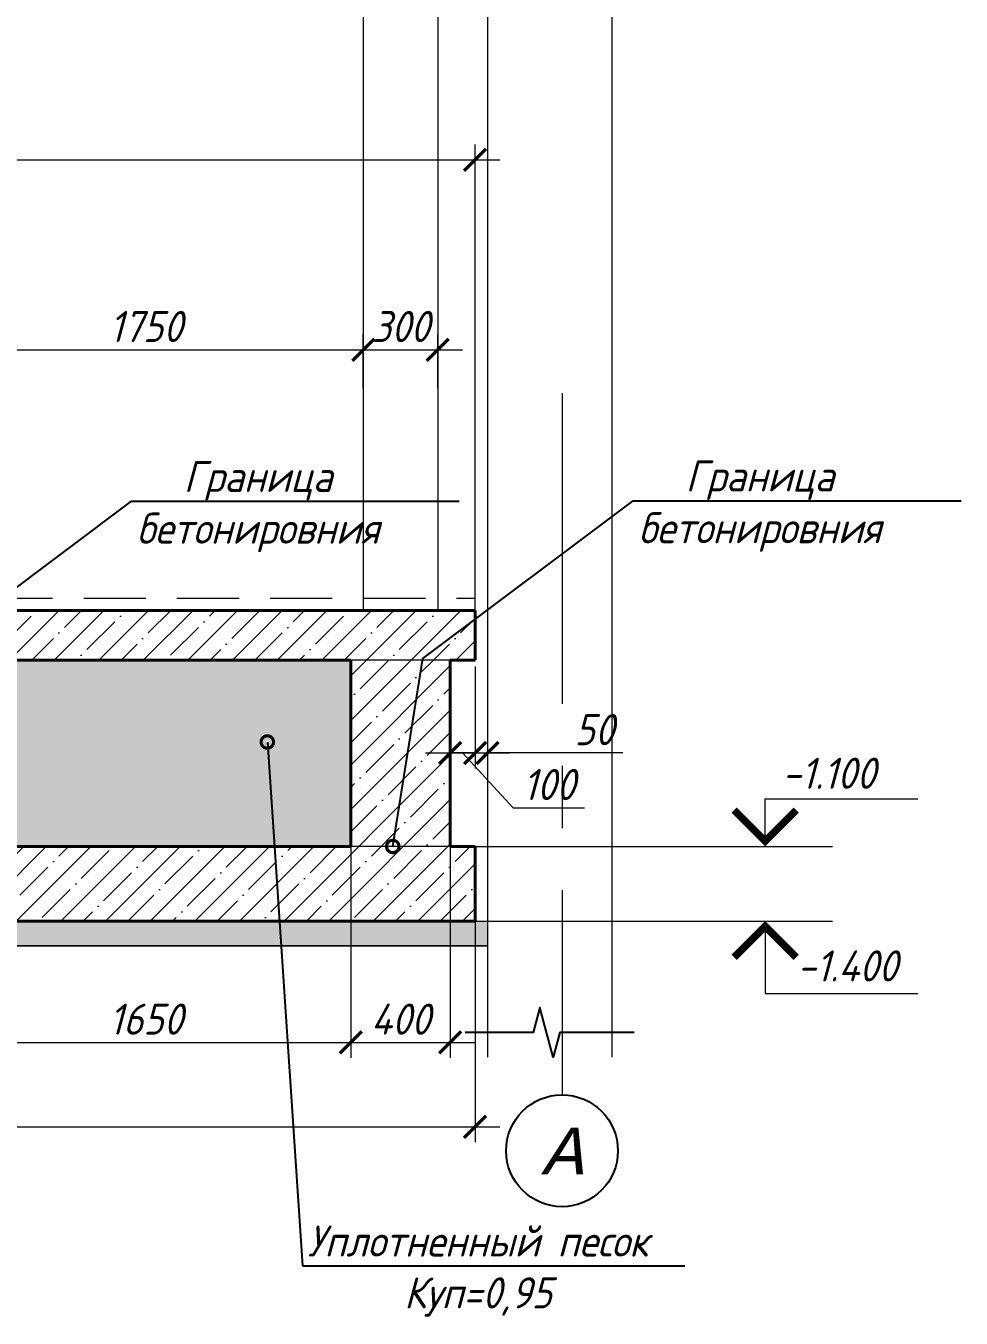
# Model space of a CAD drawing. Header units: millimetres. Extents: x 504091 to 2165846, y 135022 to 442887.
# Drawn here: x 834154 to 837918, y 254344 to 259545 of the extents above; entities that cross this region are included whole.
import ezdxf
from ezdxf import colors
from ezdxf.entities.mleader import LeaderData, LeaderLine
from ezdxf.math import Vec2, Vec3

# ---------------------------------------------------------------- set-up
doc = ezdxf.new("R2010")
doc.units = ezdxf.units.MM
for name, pattern in [('( Dashed )', [0.75, 0.5, -0.25]), ('X-OLP-WSS.OCOG$0$Zig-a-zig-ah', [0]), ('осеваяX2', [4, 2.5, -0.5, 0.5, -0.5])]:
    doc.linetypes.add(name, pattern=pattern)
doc.layers.get('Defpoints').update_dxf_attribs({"color": 255})
for name, color, linetype in [('PS_Выноски', 7, 'Continuous'), ('PS_Обозначения', 7, 'Continuous'), ('PS_Оси', 7, 'Continuous'), ('Текст', 7, 'Continuous')]:
    doc.layers.add(name, color=color, linetype=linetype)
for name, color, linetype, lineweight in [('Лестницы', 7, 'Continuous', 18), ('Оси', 165, 'осеваяX2', 13), ('Размер', 7, 'Continuous', 13), ('размеры', 7, 'Continuous', 9), ('Размеры КР', 164, 'Continuous', 9), ('Стены', 184, 'Continuous', 40)]:
    doc.layers.add(name, color=color, linetype=linetype, lineweight=lineweight)
doc.styles.add('GOST 2.304_new', font='isocpeur.ttf', dxfattribs={"width": 0.9, "oblique": 15})
doc.dimstyles.new('SPDS 1_50', dxfattribs={"dimscale": 50, "dimtxt": 2.5, "dimasz": 1.77, "dimexe": 1.25, "dimexo": 0.625, "dimtad": 1, "dimdec": 0, "dimrnd": 0.001, "dimzin": 9, "dimtxsty": 'GOST 2.304_new', "dimblk": 'ARCHTICK', "dimcen": 2.5, "dimdle": 2, "dimclrt": 256, "dimadec": 0, "dimazin": 2, "dimtfac": 0.75, "dimtdec": 0, "dimtmove": 1, "dimatfit": 3, "dimfxl": 0, "dimtolj": 1, "dimlwd": 9, "dimlwe": 9, "dimarcsym": 0})

# ---------------------------------------------------------------- blocks, each defined once
blk = doc.blocks.new('_ArchTick')
at = {"color": 0, "linetype": 'ByBlock', "const_width": 0.15}
blk.add_lwpolyline([(-0.5, -0.5), (0.5, 0.5)], dxfattribs=at)
blk = doc.blocks.new('*D1118')
at = {"layer": 'Defpoints', "color": 0, "lineweight": 20, "transparency": 16777216}
for p in [(835961.7, 256997.2), (835961.7, 256618.7), (835861.7, 256524.7)]:
    blk.add_point(p, dxfattribs=at)
at = {"layer": 'Размеры КР', "color": 0, "lineweight": 9, "transparency": 16777216}
for p, q in [((835961.7, 256966), (835961.7, 256556.2)), ((835861.7, 256556), (835861.7, 256681.2)), ((835761.7, 256618.7), (836061.7, 256618.7)), ((835911.7, 256618.7), (836115.5, 256398)), ((836115.5, 256398), (836402.7, 256398))]:
    blk.add_line(p, q, dxfattribs=at)
at = {"layer": 'Размеры КР', "color": 0, "lineweight": 9, "transparency": 16777216, "xscale": 88.5, "yscale": 88.5, "zscale": 88.5, "rotation": 180}
blk.add_blockref('_ArchTick', (835861.7, 256618.7), dxfattribs=at)
at = {"layer": 'Размеры КР', "color": 0, "lineweight": 9, "transparency": 16777216, "xscale": 88.5, "yscale": 88.5, "zscale": 88.5}
blk.add_blockref('_ArchTick', (835961.7, 256618.7), dxfattribs=at)
at = {"layer": 'Размеры КР', "transparency": 16777216, "insert": (836259.1, 256491.7), "char_height": 125, "attachment_point": 5, "style": 'GOST 2.304_new'}
blk.add_mtext('\\A1;100', dxfattribs=at)
blk = doc.blocks.new('*D1120')
at = {"layer": 'Defpoints', "color": 0, "lineweight": 20, "transparency": 16777216}
for p in [(835961.7, 256907.2), (836011.7, 256907.2), (836011.7, 256618.7)]:
    blk.add_point(p, dxfattribs=at)
at = {"layer": 'Размеры КР', "color": 0, "lineweight": 9, "transparency": 16777216}
for p, q in [((835961.7, 256876), (835961.7, 256556.2)), ((836011.7, 256876), (836011.7, 256556.2)), ((835961.7, 256618.7), (835873.2, 256618.7)), ((835961.7, 256618.7), (836011.7, 256618.7)), ((835961.7, 256618.7), (836011.7, 256618.7)), ((836011.7, 256618.7), (836100.2, 256618.7)), ((836556.5, 256618.7), (836011.7, 256618.7))]:
    blk.add_line(p, q, dxfattribs=at)
at = {"layer": 'Размеры КР', "color": 0, "lineweight": 9, "transparency": 16777216, "xscale": 88.5, "yscale": 88.5, "zscale": 88.5}
blk.add_blockref('_ArchTick', (835961.7, 256618.7), dxfattribs=at)
at = {"layer": 'Размеры КР', "color": 0, "lineweight": 9, "transparency": 16777216, "xscale": 88.5, "yscale": 88.5, "zscale": 88.5, "rotation": 180}
blk.add_blockref('_ArchTick', (836011.7, 256618.7), dxfattribs=at)
at = {"layer": 'Размеры КР', "transparency": 16777216, "insert": (836441, 256712.5), "char_height": 125, "attachment_point": 5, "style": 'GOST 2.304_new'}
blk.add_mtext('\\A1;50', dxfattribs=at)
blk = doc.blocks.new('*D1127')
at = {"layer": 'Defpoints', "color": 0, "lineweight": 20, "transparency": 16777216}
for p in [(833761.7, 258596.2), (835511.7, 258555), (835511.7, 258241.2)]:
    blk.add_point(p, dxfattribs=at)
at = {"layer": 'Размеры КР', "color": 0, "lineweight": 9, "transparency": 16777216}
for p, q in [((833761.7, 258565), (833761.7, 258178.7)), ((835511.7, 258523.7), (835511.7, 258178.7)), ((833661.7, 258241.2), (835611.7, 258241.2))]:
    blk.add_line(p, q, dxfattribs=at)
at = {"layer": 'Размеры КР', "color": 0, "lineweight": 9, "transparency": 16777216, "xscale": 88.5, "yscale": 88.5, "zscale": 88.5, "rotation": 180}
blk.add_blockref('_ArchTick', (833761.7, 258241.2), dxfattribs=at)
at = {"layer": 'Размеры КР', "color": 0, "lineweight": 9, "transparency": 16777216, "xscale": 88.5, "yscale": 88.5, "zscale": 88.5}
blk.add_blockref('_ArchTick', (835511.7, 258241.2), dxfattribs=at)
at = {"layer": 'Размеры КР', "transparency": 16777216, "insert": (834636.7, 258334.9), "char_height": 125, "attachment_point": 5, "style": 'GOST 2.304_new'}
blk.add_mtext('\\A1;1750', dxfattribs=at)
blk = doc.blocks.new('*D1128')
at = {"layer": 'Defpoints', "color": 0, "lineweight": 20, "transparency": 16777216}
for p in [(835811.7, 258241.2), (835511.7, 258055), (835811.7, 258055)]:
    blk.add_point(p, dxfattribs=at)
at = {"layer": 'Размеры КР', "color": 0, "lineweight": 9, "transparency": 16777216}
for p, q in [((835511.7, 258086.2), (835511.7, 258303.7)), ((835811.7, 258086.2), (835811.7, 258303.7)), ((835411.7, 258241.2), (835911.7, 258241.2))]:
    blk.add_line(p, q, dxfattribs=at)
at = {"layer": 'Размеры КР', "color": 0, "lineweight": 9, "transparency": 16777216, "xscale": 88.5, "yscale": 88.5, "zscale": 88.5, "rotation": 180}
blk.add_blockref('_ArchTick', (835511.7, 258241.2), dxfattribs=at)
at = {"layer": 'Размеры КР', "color": 0, "lineweight": 9, "transparency": 16777216, "xscale": 88.5, "yscale": 88.5, "zscale": 88.5}
blk.add_blockref('_ArchTick', (835811.7, 258241.2), dxfattribs=at)
at = {"layer": 'Размеры КР', "transparency": 16777216, "insert": (835661.7, 258334.9), "char_height": 125, "attachment_point": 5, "style": 'GOST 2.304_new'}
blk.add_mtext('\\A1;300', dxfattribs=at)
blk = doc.blocks.new('*D1129')
at = {"layer": 'Defpoints', "color": 0, "lineweight": 20, "transparency": 16777216}
for p in [(835861.7, 256425.1), (835461.7, 256388.1), (835861.7, 255453.8)]:
    blk.add_point(p, dxfattribs=at)
at = {"layer": 'Размеры КР', "color": 0, "lineweight": 9, "transparency": 16777216}
for p, q in [((835461.7, 256356.9), (835461.7, 255391.3)), ((835861.7, 256393.9), (835861.7, 255391.3)), ((835361.7, 255453.8), (835961.7, 255453.8))]:
    blk.add_line(p, q, dxfattribs=at)
at = {"layer": 'Размеры КР', "color": 0, "lineweight": 9, "transparency": 16777216, "xscale": 88.5, "yscale": 88.5, "zscale": 88.5, "rotation": 180}
blk.add_blockref('_ArchTick', (835461.7, 255453.8), dxfattribs=at)
at = {"layer": 'Размеры КР', "color": 0, "lineweight": 9, "transparency": 16777216, "xscale": 88.5, "yscale": 88.5, "zscale": 88.5}
blk.add_blockref('_ArchTick', (835861.7, 255453.8), dxfattribs=at)
at = {"layer": 'Размеры КР', "transparency": 16777216, "insert": (835661.7, 255547.5), "char_height": 125, "attachment_point": 5, "style": 'GOST 2.304_new'}
blk.add_mtext('\\A1;400', dxfattribs=at)
blk = doc.blocks.new('_DotSmall')
at = {"color": 0, "linetype": 'ByBlock', "lineweight": 35, "const_width": 0.5}
blk.add_lwpolyline([(-0.0625, 0, 1), (0.0625, 0, 1)], format="xyb", close=True, dxfattribs=at)
blk = doc.blocks.new('*D1132')
at = {"layer": 'Defpoints', "color": 0, "lineweight": 20, "transparency": 16777216}
for p in [(829011.7, 256092.2), (835961.7, 256092.2), (835961.7, 255114.4)]:
    blk.add_point(p, dxfattribs=at)
at = {"layer": 'Размеры КР', "color": 0, "lineweight": 9, "transparency": 16777216}
for p, q in [((829011.7, 256061), (829011.7, 255051.9)), ((835961.7, 256061), (835961.7, 255051.9)), ((828911.7, 255114.4), (836061.7, 255114.4))]:
    blk.add_line(p, q, dxfattribs=at)
at = {"layer": 'Размеры КР', "color": 0, "lineweight": 9, "transparency": 16777216, "xscale": 88.5, "yscale": 88.5, "zscale": 88.5, "rotation": 180}
blk.add_blockref('_ArchTick', (829011.7, 255114.4), dxfattribs=at)
at = {"layer": 'Размеры КР', "color": 0, "lineweight": 9, "transparency": 16777216, "xscale": 88.5, "yscale": 88.5, "zscale": 88.5}
blk.add_blockref('_ArchTick', (835961.7, 255114.4), dxfattribs=at)
at = {"layer": 'Размеры КР', "transparency": 16777216, "insert": (832486.7, 255208.2), "char_height": 125, "attachment_point": 5, "style": 'GOST 2.304_new'}
blk.add_mtext('\\A1;6950', dxfattribs=at)
blk = doc.blocks.new('*D1138')
at = {"layer": 'Defpoints', "color": 0, "lineweight": 20, "transparency": 16777216}
for p in [(833811.7, 255653.7), (835461.7, 255653.7), (835461.7, 255453.8)]:
    blk.add_point(p, dxfattribs=at)
at = {"layer": 'Размеры КР', "color": 0, "lineweight": 9, "transparency": 16777216}
for p, q in [((833811.7, 255622.5), (833811.7, 255391.3)), ((835461.7, 255622.5), (835461.7, 255391.3)), ((833711.7, 255453.8), (835561.7, 255453.8))]:
    blk.add_line(p, q, dxfattribs=at)
at = {"layer": 'Размеры КР', "color": 0, "lineweight": 9, "transparency": 16777216, "xscale": 88.5, "yscale": 88.5, "zscale": 88.5, "rotation": 180}
blk.add_blockref('_ArchTick', (833811.7, 255453.8), dxfattribs=at)
at = {"layer": 'Размеры КР', "color": 0, "lineweight": 9, "transparency": 16777216, "xscale": 88.5, "yscale": 88.5, "zscale": 88.5}
blk.add_blockref('_ArchTick', (835461.7, 255453.8), dxfattribs=at)
at = {"layer": 'Размеры КР', "transparency": 16777216, "insert": (834636.7, 255547.5), "char_height": 125, "attachment_point": 5, "style": 'GOST 2.304_new'}
blk.add_mtext('\\A1;1650', dxfattribs=at)
blk = doc.blocks.new('*D1146')
at = {"layer": 'Defpoints', "color": 0, "lineweight": 20, "transparency": 16777216}
for p in [(835961.7, 259005.4), (835961.7, 257156.5), (829311.7, 256453.2)]:
    blk.add_point(p, dxfattribs=at)
at = {"layer": 'Размеры КР', "color": 0, "lineweight": 9, "transparency": 16777216}
for p, q in [((829311.7, 256484.5), (829311.7, 259067.9)), ((835961.7, 257187.7), (835961.7, 259067.9)), ((829211.7, 259005.4), (836061.7, 259005.4))]:
    blk.add_line(p, q, dxfattribs=at)
at = {"layer": 'Размеры КР', "color": 0, "lineweight": 9, "transparency": 16777216, "xscale": 88.5, "yscale": 88.5, "zscale": 88.5, "rotation": 180}
blk.add_blockref('_ArchTick', (829311.7, 259005.4), dxfattribs=at)
at = {"layer": 'Размеры КР', "color": 0, "lineweight": 9, "transparency": 16777216, "xscale": 88.5, "yscale": 88.5, "zscale": 88.5}
blk.add_blockref('_ArchTick', (835961.7, 259005.4), dxfattribs=at)
at = {"layer": 'Размеры КР', "transparency": 16777216, "insert": (832636.7, 259099.2), "char_height": 125, "attachment_point": 5, "style": 'GOST 2.304_new'}
blk.add_mtext('\\A1;6650', dxfattribs=at)

msp = doc.modelspace()

# ---------------------------------------------------------------- hatches: boundary and pattern name
at = {"layer": 'Размер', "lineweight": 9, "transparency": 33554687}
h = msp.add_hatch(dxfattribs=at)
h.set_pattern_fill('ANSI35', color=256, scale=20)
h.set_pattern_definition([(45, (-807977.24, -496027.48), (-89.802561, 89.802561), []), (45, (-807887.44, -496027.48), (-89.802561, 89.802561), [158.75, -31.75, 0, -31.75])])
edge = h.paths.add_edge_path()
edge.add_line((835756.0173, 257002.3391), (835961.745, 257156.462))
edge.add_line((835961.745, 257156.462), (835961.745, 257192.2369))
edge.add_line((835961.745, 257192.2369), (834273.2224, 257192.2369))
edge.add_line((834273.2224, 257192.2369), (834134.0859, 256992.2369))
edge.add_line((834134.0859, 256992.2369), (835461.7295, 256992.2369))
edge.add_line((835461.7295, 256992.2369), (835751.0153, 256992.3418))
edge.add_arc((835751.0153, 256998.5918), 6.25, 36.8390638, 270, ccw=False)
edge = h.paths.add_edge_path(flags=17)
edge.add_line((835751.0153, 256992.3418), (835861.7295, 256992.2369))
edge.add_line((835861.7295, 256992.2369), (835961.745, 256992.2369))
edge.add_line((835961.745, 256992.2369), (835961.745, 257156.462))
edge.add_line((835961.745, 257156.462), (835756.0173, 257002.3391))
edge.add_arc((835751.0153, 256998.5918), 6.25, -90, 36.8390638, ccw=False)
edge = h.paths.add_edge_path()
edge.add_line((835634.1595, 256247.3675), (835861.7295, 256574.485))
edge.add_line((835861.7295, 256574.485), (835861.7295, 256992.2369))
edge.add_line((835861.7295, 256992.2369), (835461.7295, 256992.2369))
edge.add_line((835461.7295, 256992.2369), (835461.7295, 256242.2369))
edge.add_line((835461.7295, 256242.2369), (835624.3403, 256242.2369))
edge.add_arc((835630.5903, 256242.2369), 6.25, 55.1743426, 180, ccw=False)
edge = h.paths.add_edge_path(flags=17)
edge.add_line((835636.8403, 256242.2369), (835861.7295, 256242.2369))
edge.add_line((835861.7295, 256242.2369), (835861.7295, 256574.485))
edge.add_line((835861.7295, 256574.485), (835634.1595, 256247.3675))
edge.add_arc((835630.5903, 256242.2369), 6.25, 0, 55.1743426, ccw=False)
edge = h.paths.add_edge_path()
edge.add_arc((835630.5903, 256242.2369), 6.25, 180, 235.1743426, ccw=False)
edge.add_line((835624.3403, 256242.2369), (835461.7295, 256242.2369))
edge.add_line((835461.7295, 256242.2369), (833811.7295, 256242.2369))
edge.add_line((833811.7295, 256242.2369), (833616.9726, 256242.2369))
edge.add_arc((833611.0133, 256240.3527), 6.25, -124.8256574, 17.5456632, ccw=False)
edge.add_arc((833611.0133, 256240.3527), 6.25, 162.4543367, 235.1743426, ccw=False)
edge.add_line((833605.0541, 256242.2369), (833411.7295, 256242.2369))
edge.add_line((833411.7295, 256242.2369), (829861.7295, 256242.2369))
edge.add_line((829861.7295, 256242.2369), (829509.357, 256242.2369))
edge.add_arc((829503.107, 256242.2369), 6.25, -130.4614158, 0, ccw=False)
edge.add_line((829499.0512, 256237.4816), (829247.232, 255942.2369))
edge.add_line((829247.232, 255942.2369), (835961.745, 255942.2369))
edge.add_line((835961.745, 255942.2369), (835961.745, 256242.2369))
edge.add_line((835961.745, 256242.2369), (835951.4732, 256242.2369))
edge.add_line((835951.4732, 256242.2369), (835861.7295, 256242.2369))
edge.add_line((835861.7295, 256242.2369), (835636.8403, 256242.2369))
edge.add_arc((835630.5903, 256242.2369), 6.25, 235.1743426, 360, ccw=False)
edge = h.paths.add_edge_path(flags=16)
edge.add_line((833811.7295, 256528.8697), (833614.5826, 256245.4833))
edge.add_arc((833611.0133, 256240.3527), 6.25, 17.5456632, 55.1743426, ccw=False)
edge.add_line((833616.9726, 256242.2369), (833811.7295, 256242.2369))
edge.add_line((833811.7295, 256242.2369), (833811.7295, 256528.8697))
edge = h.paths.add_edge_path(flags=17)
edge.add_line((833727.0709, 256992.2369), (833411.7295, 256992.2369))
edge.add_line((833411.7295, 256992.2369), (833411.7295, 256242.2369))
edge.add_line((833411.7295, 256242.2369), (833605.0541, 256242.2369))
edge.add_arc((833611.0133, 256240.3527), 6.25, 55.1743426, 162.4543368, ccw=False)
edge.add_line((833614.5826, 256245.4833), (833811.7295, 256528.8697))
edge.add_line((833811.7295, 256528.8697), (833811.7295, 256992.2369))
edge.add_line((833811.7295, 256992.2369), (833735.8058, 256992.2369))
edge.add_arc((833731.4383, 256996.7077), 6.25, 225.6698444, 314.3301556, ccw=False)
edge = h.paths.add_edge_path()
edge.add_line((834273.2224, 257192.2369), (833992.4364, 257192.2369))
edge.add_line((833992.4364, 257192.2369), (833736.4403, 257000.455))
edge.add_arc((833731.4383, 256996.7077), 6.25, -45.6698444, 36.8390638, ccw=False)
edge.add_line((833735.8058, 256992.2369), (833811.7295, 256992.2369))
edge.add_line((833811.7295, 256992.2369), (834134.0859, 256992.2369))
edge.add_line((834134.0859, 256992.2369), (834273.2224, 257192.2369))
edge = h.paths.add_edge_path()
edge.add_arc((829503.107, 256242.2369), 6.25, 0, 49.5385842, ccw=False)
edge.add_line((829509.357, 256242.2369), (829811.7295, 256242.2369))
edge.add_line((829811.7295, 256242.2369), (829811.7295, 256288.9291))
edge.add_line((829811.7295, 256288.9291), (831452.781, 256992.2369))
edge.add_line((831452.781, 256992.2369), (833411.7295, 256992.2369))
edge.add_line((833411.7295, 256992.2369), (833727.0709, 256992.2369))
edge.add_arc((833731.4383, 256996.7077), 6.25, 36.8390638, 225.6698444, ccw=False)
edge.add_line((833736.4403, 257000.455), (833992.4364, 257192.2369))
edge.add_line((833992.4364, 257192.2369), (831061.7295, 257192.2369))
edge.add_line((831061.7295, 257192.2369), (831061.7295, 257042.2369))
edge.add_line((831061.7295, 257042.2369), (830711.7295, 257042.2369))
edge.add_line((830711.7295, 257042.2369), (830711.7295, 256892.2369))
edge.add_line((830711.7295, 256892.2369), (830361.7295, 256892.2369))
edge.add_line((830361.7295, 256892.2369), (830361.7295, 256742.2369))
edge.add_line((830361.7295, 256742.2369), (830011.7295, 256742.2369))
edge.add_line((830011.7295, 256742.2369), (830011.7295, 256592.2369))
edge.add_line((830011.7295, 256592.2369), (829661.7295, 256592.2369))
edge.add_line((829661.7295, 256592.2369), (829661.7295, 256442.2369))
edge.add_line((829661.7295, 256442.2369), (829311.7295, 256442.2369))
edge.add_line((829311.7295, 256442.2369), (829311.7295, 256342.2369))
edge.add_line((829311.7295, 256342.2369), (829311.7295, 256242.2369))
edge.add_line((829311.7295, 256242.2369), (829496.857, 256242.2369))
edge.add_arc((829503.107, 256242.2369), 6.25, 49.5385842, 180, ccw=False)
edge = h.paths.add_edge_path()
edge.add_arc((829503.107, 256242.2369), 6.25, 180, 229.5385842, ccw=False)
edge.add_line((829496.857, 256242.2369), (829311.7295, 256242.2369))
edge.add_line((829311.7295, 256242.2369), (829011.7295, 256242.2369))
edge.add_line((829011.7295, 256242.2369), (829011.7295, 255942.2369))
edge.add_line((829011.7295, 255942.2369), (829247.232, 255942.2369))
edge.add_line((829247.232, 255942.2369), (829499.0512, 256237.4816))
at = {"layer": 'Размер', "lineweight": 13, "transparency": 33554687}
h = msp.add_hatch(dxfattribs=at)
h.set_pattern_fill('AR-SAND', color=256, scale=2)
h.set_pattern_definition([(37.5, (-838384.766, -528677.96), (-3.2000626, 97.8826475), [0, -77.216, 0, -86.36, 0, -82.55]), (7.5, (-838384.77, -528677.96), (89.904657, 143.36502), [0, -41.656, 0, -69.596, 0, -26.67]), (327.5, (-838447.25, -528677.96), (158.198474, 0.287437), [0, -25.4, 0, -91.44, 0, -119.38]), (317.5, (-838447.25, -528677.96), (152.71129, 44.585865), [0, -12.7, 0, -59.944, 0, -68.58])])
edge = h.paths.add_edge_path()
edge.add_arc((835125.7496, 256662.6579), 6.25, 93.8413334, 273.8413334, ccw=False)
edge.add_arc((835125.7496, 256662.6579), 6.25, -86.1586666, 93.8413334, ccw=False)
edge.add_line((835126.1683, 256656.4219), (835153.9786, 256242.2369))
edge.add_line((835153.9786, 256242.2369), (835461.7295, 256242.2369))
edge.add_line((835461.7295, 256242.2369), (835461.7295, 256992.2369))
edge.add_line((835461.7295, 256992.2369), (834134.0859, 256992.2369))
edge.add_line((834134.0859, 256992.2369), (834047.7928, 256868.1959))
edge.add_line((834047.7928, 256868.1959), (834047.7928, 256242.2369))
edge.add_line((834047.7928, 256242.2369), (835153.9786, 256242.2369))
edge.add_line((835153.9786, 256242.2369), (835126.1683, 256656.4219))
h.paths.add_polyline_path([(834047.7928, 256868.1959), (833811.7295, 256528.8697), (833811.7295, 256242.2369), (834047.7928, 256242.2369)])
h.paths.add_polyline_path([(834047.7928, 256992.2369), (833811.7295, 256992.2369), (833811.7295, 256528.8697), (834047.7928, 256868.1959)])
h.paths.add_polyline_path([(834134.0859, 256992.2369), (834047.7928, 256992.2369), (834047.7928, 256868.1959)], flags=17)
h.paths.add_polyline_path([(833411.7295, 256992.2369), (833204.3857, 256992.2369), (833204.3857, 256242.2369), (833411.7295, 256242.2369)])
edge = h.paths.add_edge_path()
edge.add_line((833204.3857, 256992.2369), (831617.7722, 256992.2369))
edge.add_line((831617.7722, 256992.2369), (831659.2634, 256923.7202))
edge.add_arc((831662.5008, 256918.374), 6.25, -58.8024252, 121.1975748, ccw=False)
edge.add_arc((831662.5008, 256918.374), 6.25, 121.1975748, 301.1975748, ccw=False)
edge.add_line((831659.2634, 256923.7202), (831617.7722, 256992.2369))
edge.add_line((831617.7722, 256992.2369), (831452.781, 256992.2369))
edge.add_line((831452.781, 256992.2369), (831261.7295, 256910.3577))
edge.add_line((831261.7295, 256910.3577), (831261.7295, 256813.7498))
edge.add_line((831261.7295, 256813.7498), (831638.4362, 256772.7127))
edge.add_line((831638.4362, 256772.7127), (831261.7295, 256353.5162))
edge.add_line((831261.7295, 256353.5162), (831261.7295, 256242.2369))
edge.add_line((831261.7295, 256242.2369), (833204.3857, 256242.2369))
edge.add_line((833204.3857, 256242.2369), (833204.3857, 256992.2369))
h.paths.add_polyline_path([(831638.4362, 256772.7127), (831261.7295, 256813.7498), (831261.7295, 256353.5162)])
edge = h.paths.add_edge_path()
edge.add_line((831061.7295, 256824.6434), (830977, 256788.3307))
edge.add_line((830977, 256788.3307), (830977, 256506.6289))
edge.add_arc((830977, 256500.3789), 6.25, -90, 90, ccw=False)
edge.add_arc((830977, 256500.3789), 6.25, 90, 270, ccw=False)
edge.add_line((830977, 256506.6289), (830977, 256788.3307))
edge.add_line((830977, 256788.3307), (830047.4565, 256389.955))
edge.add_arc((829453.107, 256242.2369), 612.4312, 0, 13.9573446, ccw=False)
edge.add_line((830065.5382, 256242.2369), (831061.7295, 256242.2369))
edge.add_line((831061.7295, 256242.2369), (831061.7295, 256824.6434))
edge = h.paths.add_edge_path()
edge.add_line((830047.4565, 256389.955), (829811.7295, 256288.9291))
edge.add_line((829811.7295, 256288.9291), (829811.7295, 256242.2369))
edge.add_line((829811.7295, 256242.2369), (830065.5382, 256242.2369))
edge.add_arc((829453.107, 256242.2369), 612.4312, 0, 13.9573446)
h.paths.add_polyline_path([(832903.2128, 256429.6295), (832903.2128, 256728.3795), (832605.3424, 256808.1936), (832605.3424, 256509.4436)], flags=16)
h.paths.add_polyline_path([(833132.5754, 256585.4103), (833132.5754, 256884.1603), (832972.2133, 256925.7421), (832972.2133, 256626.9921)], flags=16)
h.paths.add_polyline_path([(832462.5878, 256250.5903), (832462.5878, 256549.3403), (832164.7174, 256629.1544), (832164.7174, 256330.4044)], flags=16)
h.paths.add_polyline_path([(831594.4506, 256521.6942), (832624.4506, 256521.6942), (832760.0875, 256929.4192), (831730.0875, 256929.4192)], flags=16)
at = {"layer": 'Текст', "lineweight": 9, "ltscale": 50}
h = msp.add_hatch(dxfattribs=at)
h.set_pattern_fill('AR-CONC', color=256)
h.set_pattern_definition([(50, (-1639808.09, 452118.78), (182.184669, -15.9390855), [19.05, -209.55]), (355, (-1639808.09, 452118.78), (-35.243421, 191.056845), [15.24, -167.640584]), (100.451445, (-1639792.9, 452117.45), (146.941247, 175.117752), [16.190009, -178.090245]), (46.1842, (-1639808.1, 452169.58), (271.07904, -42.042328), [28.575, -314.325]), (96.635558, (-1639785.5, 452166.08), (237.404134, 247.426125), [24.285023, -267.135608]), (351.184151, (-1639808.1, 452169.58), (237.404134, 247.426125), [22.859967, -251.459732]), (21, (-1639782.69, 452156.88), (151.614391, -102.265198), [19.05, -209.55]), (326, (-1639782.69, 452156.88), (61.802028, 184.187966), [15.24, -167.64]), (71.451445, (-1639770.06, 452148.36), (213.416419, 81.922769), [16.190009, -178.089938]), (37.5, (-1639808.09, 452118.78), (3.0886033, 84.5550389), [0, -165.608, 0, -170.18, 0, -168.275]), (7.5, (-1639808.09, 452118.78), (66.8196625, 100.1805748), [0, -97.028, 0, -161.798, 0, -64.135]), (327.5, (-1639864.73, 452118.78), (135.5905952, -5.728744), [0, -63.5, 0, -198.12, 0, -262.89]), (317.5, (-1639890.13, 452118.78), (148.1291814, 25.426491), [0, -82.55, 0, -131.572, 0, -186.69])])
h.paths.add_polyline_path([(836011.745, 255942.2369), (828961.6059, 255942.2369), (828961.6059, 255842.2369), (836011.745, 255842.2369)])

# ---------------------------------------------------------------- linework, layer by layer
at = {"layer": 'PS_Выноски', "lineweight": 13, "ltscale": 50}
for p, q in [((836011.745, 263082.8581), (836011.745, 255394.1825)), ((836511.745, 263082.8581), (836511.745, 255394.1825)), ((835951.4732, 256242.2369), (837400.6491, 256242.2369)), ((835753.5799, 255942.2369), (837400.6491, 255942.2369))]:
    msp.add_line(p, q, dxfattribs=at)
at = {"layer": 'PS_Обозначения', "lineweight": 13, "ltscale": 50}
for points in [[(837129.2417, 256242.2369), (837129.2417, 256434.5406), (837743.0479, 256434.5406)], [(837129.2417, 255942.2369), (837129.2417, 255649.9332), (837743.0479, 255649.9332)]]:
    msp.add_lwpolyline(points, dxfattribs=at)
at = {"layer": 'PS_Обозначения', "lineweight": 13, "ltscale": 50, "const_width": 30}
for points in [[(837254.2417, 256388.4501), (837129.2417, 256263.4501), (837004.2417, 256388.4501)], [(837254.2417, 255796.0237), (837129.2417, 255921.0237), (837004.2417, 255796.0237)]]:
    msp.add_lwpolyline(points, dxfattribs=at)
at = {"layer": 'PS_Оси', "ltscale": 50}
msp.add_lwpolyline([(836602.2204, 255494.1825), (836302.7402, 255494.1825), (836275.9453, 255394.1825), (836222.3554, 255594.1825), (836195.5605, 255494.1825), (835922.2805, 255494.1825)], dxfattribs=at)
at = {"layer": 'Лестницы', "color": 5, "linetype": '( Dashed )', "lineweight": 9, "ltscale": 500}
msp.add_line((835961.745, 257192.2369), (835961.745, 257242.2369), dxfattribs=at)
msp.add_lwpolyline([(831011.7295, 257242.2369), (831011.7295, 257242.2369), (835961.745, 257242.2369), (835961.745, 257242.2369)], dxfattribs=at)
at = {"layer": 'Оси', "ltscale": 500}
msp.add_line((836311.745, 258066.5126), (836311.745, 255242.6996), dxfattribs=at)
at = {"layer": 'Оси', "linetype": 'Continuous', "lineweight": 25, "ltscale": 100}
msp.add_circle((836311.745, 255017.6996), 225, dxfattribs=at)
at = {"layer": 'размеры', "ltscale": 50}
for p, q in [((835511.7295, 261602.2369), (835511.7295, 257192.2369)), ((835811.7295, 261602.2369), (835811.7295, 257192.2369))]:
    msp.add_line(p, q, dxfattribs=at)
at = {"layer": 'размеры', "linetype": 'X-OLP-WSS.OCOG$0$Zig-a-zig-ah', "ltscale": 0.1}
for p, q in [((835861.7295, 256992.2369), (835461.7295, 256992.2369)), ((835861.7295, 256242.2369), (835461.7295, 256242.2369))]:
    msp.add_line(p, q, dxfattribs=at)
at = {"layer": 'размеры', "ltscale": 200}
msp.add_line((828911.6059, 255842.2369), (836011.745, 255842.2369), dxfattribs=at)
at = {"layer": 'размеры', "ltscale": 10}
msp.add_lwpolyline([(828911.6059, 255942.2369), (836011.745, 255942.2369), (836011.745, 255842.2369), (828911.6059, 255842.2369)], close=True, dxfattribs=at)
at = {"layer": 'Стены', "linetype": 'Continuous', "ltscale": 100}
for p, q in [((835961.745, 256992.2369), (835961.745, 257192.2369)), ((833811.7295, 256992.2369), (835461.7295, 256992.2369)), ((835461.7295, 256992.2369), (835461.7295, 256242.2369)), ((835861.7295, 256992.2369), (835861.7295, 256242.2369)), ((835861.7295, 256992.2369), (835961.745, 256992.2369)), ((835461.7295, 256242.2369), (833811.7295, 256242.2369)), ((835861.7295, 256242.2369), (835961.745, 256242.2369)), ((835961.745, 256242.2369), (835961.745, 255942.2369)), ((829011.6059, 255942.2369), (835961.745, 255942.2369))]:
    msp.add_line(p, q, dxfattribs=at)
msp.add_lwpolyline([(829311.7295, 256342.2369), (829311.7295, 256442.2369), (829661.7295, 256442.2369), (829661.7295, 256592.2369), (830011.7295, 256592.2369), (830011.7295, 256742.2369), (830361.7295, 256742.2369), (830361.7295, 256892.2369), (830711.7295, 256892.2369), (830711.7295, 257042.2369), (831061.7295, 257042.2369), (831061.7295, 257192.2369), (835961.745, 257192.2369)], dxfattribs=at)

# ---------------------------------------------------------------- texts
at = {"layer": 'PS_Обозначения', "lineweight": 13, "ltscale": 50, "style": 'GOST 2.304_new', "oblique": 15, "width": 0.9}
for s, p in [('-1.100', (837196.6348, 256474.5406)), ('-1.400', (837256.8888, 255699.0367))]:
    msp.add_text(s, height=125, dxfattribs=at).set_placement(p)
at = {"layer": 'Оси', "ltscale": 100, "insert": (836311.745, 255016.4161), "char_height": 187.5, "width": 452.566964, "attachment_point": 5, "style": 'GOST 2.304_new'}
msp.add_mtext('{\\fISOCTEUR|b0|i0|c204|p49;А}', dxfattribs=at)

# ---------------------------------------------------------------- dimensions: what is measured, and where the dimension line sits
at = {"layer": 'Размеры КР'}
for base, p1, p2, picture, middle in [((835961.745, 259005.4225), (829311.7295, 256453.2163), (835961.745, 257156.462), '*D1146', (832636.7372, 259099.1725)), ((835511.7295, 258241.1866), (833761.7295, 258596.2118), (835511.7295, 258554.9828), '*D1127', (834636.7295, 258334.9366)), ((835861.7295, 255453.7846), (835461.7295, 256388.1154), (835861.7295, 256425.1473), '*D1129', (835661.7295, 255547.5346)), ((835961.745, 255114.444), (829011.7295, 256092.2369), (835961.745, 256092.2369), '*D1132', (832486.7372, 255208.194)), ((835461.7295, 255453.7846), (833811.7295, 255653.7272), (835461.7295, 255653.7272), '*D1138', (834636.7295, 255547.5346))]:
    dim = msp.add_linear_dim(base=base, p1=p1, p2=p2, dimstyle='SPDS 1_50', dxfattribs=at)
    dim.commit()
    dim.dimension.update_dxf_attribs({"geometry": picture, "text_midpoint": middle})
for base, p1, p2, picture, middle in [((835811.7295, 258241.1866), (835511.7295, 258054.9913), (835811.7295, 258054.9913), '*D1128', (835661.7295, 258241.1866)), ((835961.745, 256618.734), (835861.7295, 256524.7369), (835961.745, 256997.2369), '*D1118', (836146.7205, 256397.997)), ((836011.745, 256618.734), (835961.745, 256907.2369), (836011.745, 256907.2369), '*D1120', (836440.9571, 256769.4133))]:
    dim = msp.add_linear_dim(base=base, p1=p1, p2=p2, dimstyle='SPDS 1_50', dxfattribs=at)
    dim.commit()
    dim.dimension.update_dxf_attribs({"geometry": picture, "text_midpoint": middle, "dimtype": 160})

# ---------------------------------------------------------------- leaders
at = {"layer": 'Размер', "ltscale": 20}
ml = msp.add_multileader_mtext('Standard', dxfattribs=at)
ml.set_content('\\A1;Граница бетонировния', color=256, style='GOST 2.304_new')
ml.set_leader_properties()
ml.set_arrow_properties(name='DOTSMALL')
ml.build(insert=Vec2(0, 0))
ml.multileader.update_dxf_attribs({"text_left_attachment_type": 6, "text_right_attachment_type": 6, "dogleg_length": 1, "arrow_head_size": 100})
ctx = ml.context
ctx.base_point, ctx.char_height, ctx.arrow_head_size, ctx.landing_gap_size, ctx.plane_origin = Vec3(834598.8453, 257631.5506), 125, 100, 0, Vec3(817228.7736, 404220.0734)
ctx.left_attachment, ctx.right_attachment, ctx.text_align_type = 6, 6, 1
notes = []
notes.append((ctx, [(1, (1, 1, 0), (834578.8453, 257631.5506), (1, 0), 20, [(0, [(833611.0133, 256240.3527), (833731.4383, 256996.7077)], 0, [])])]))
ctx.mtext.insert, ctx.mtext.rotation, ctx.mtext.width, ctx.mtext.alignment, ctx.mtext.flow_direction = Vec3(835088.0921, 257794.0506), 6.283185307, 1286.674802, 2, 5
ml = msp.add_multileader_mtext('Standard', dxfattribs=at)
ml.set_content('\\A1;Граница бетонировния', color=256, style='GOST 2.304_new')
ml.set_leader_properties()
ml.set_arrow_properties(name='DOTSMALL')
ml.build(insert=Vec2(0, 0))
ml.multileader.update_dxf_attribs({"text_left_attachment_type": 6, "text_right_attachment_type": 6, "dogleg_length": 1, "arrow_head_size": 100})
ctx = ml.context
ctx.base_point, ctx.char_height, ctx.arrow_head_size, ctx.landing_gap_size, ctx.plane_origin = Vec3(836618.4222, 257633.4348), 125, 100, 0, Vec3(819248.3505, 404221.9576)
ctx.left_attachment, ctx.right_attachment, ctx.text_align_type = 6, 6, 1
notes.append((ctx, [(1, (1, 1, 0), (836598.4222, 257633.4348), (1, 0), 20, [(0, [(835630.5903, 256242.2369), (835751.0153, 256998.5918)], 0, [])])]))
ctx.mtext.insert, ctx.mtext.rotation, ctx.mtext.width, ctx.mtext.alignment, ctx.mtext.flow_direction = Vec3(837107.669, 257795.9348), 6.283185307, 1286.674802, 2, 5
ml = msp.add_multileader_mtext('Standard', dxfattribs=at)
ml.set_content('\\A1;Уплотненный песок\\PКуп=0,95', color=256, style='GOST 2.304_new')
ml.set_leader_properties()
ml.set_arrow_properties(name='DOTSMALL')
ml.build(insert=Vec2(0, 0))
ml.multileader.update_dxf_attribs({"text_left_attachment_type": 6, "text_right_attachment_type": 6, "dogleg_length": 1, "arrow_head_size": 100})
ctx = ml.context
ctx.base_point, ctx.char_height, ctx.arrow_head_size, ctx.landing_gap_size, ctx.plane_origin = Vec3(835287.3124, 254554.3288), 125, 100, 0, Vec3(818025.2587, 402552.4612)
ctx.left_attachment, ctx.right_attachment, ctx.text_align_type = 6, 6, 1
notes.append((ctx, [(1, (1, 1, 0), (835267.3124, 254554.3288), (1, 0), 20, [(0, [(835125.7496, 256662.6579)], 0, [])])]))
ctx.mtext.insert, ctx.mtext.rotation, ctx.mtext.width, ctx.mtext.alignment, ctx.mtext.flow_direction = Vec3(835973.4342, 254716.8288), 6.283185307, 1664.96034, 2, 5
for ctx, leaders in notes:
    for number, flags, end, landing, length, lines in leaders:
        leader = LeaderData()
        leader.index, (leader.has_last_leader_line, leader.has_dogleg_vector, leader.attachment_direction) = number, flags
        leader.last_leader_point, leader.dogleg_vector, leader.dogleg_length = Vec3(end), Vec3(landing), length
        for number, points, colour, breaks in lines:
            line = LeaderLine()
            line.index, line.vertices, line.color, line.breaks = number, Vec3.list(points), colors.encode_raw_color(colour), breaks
            leader.lines.append(line)
        ctx.leaders.append(leader)

doc.saveas('drawing.dxf')
